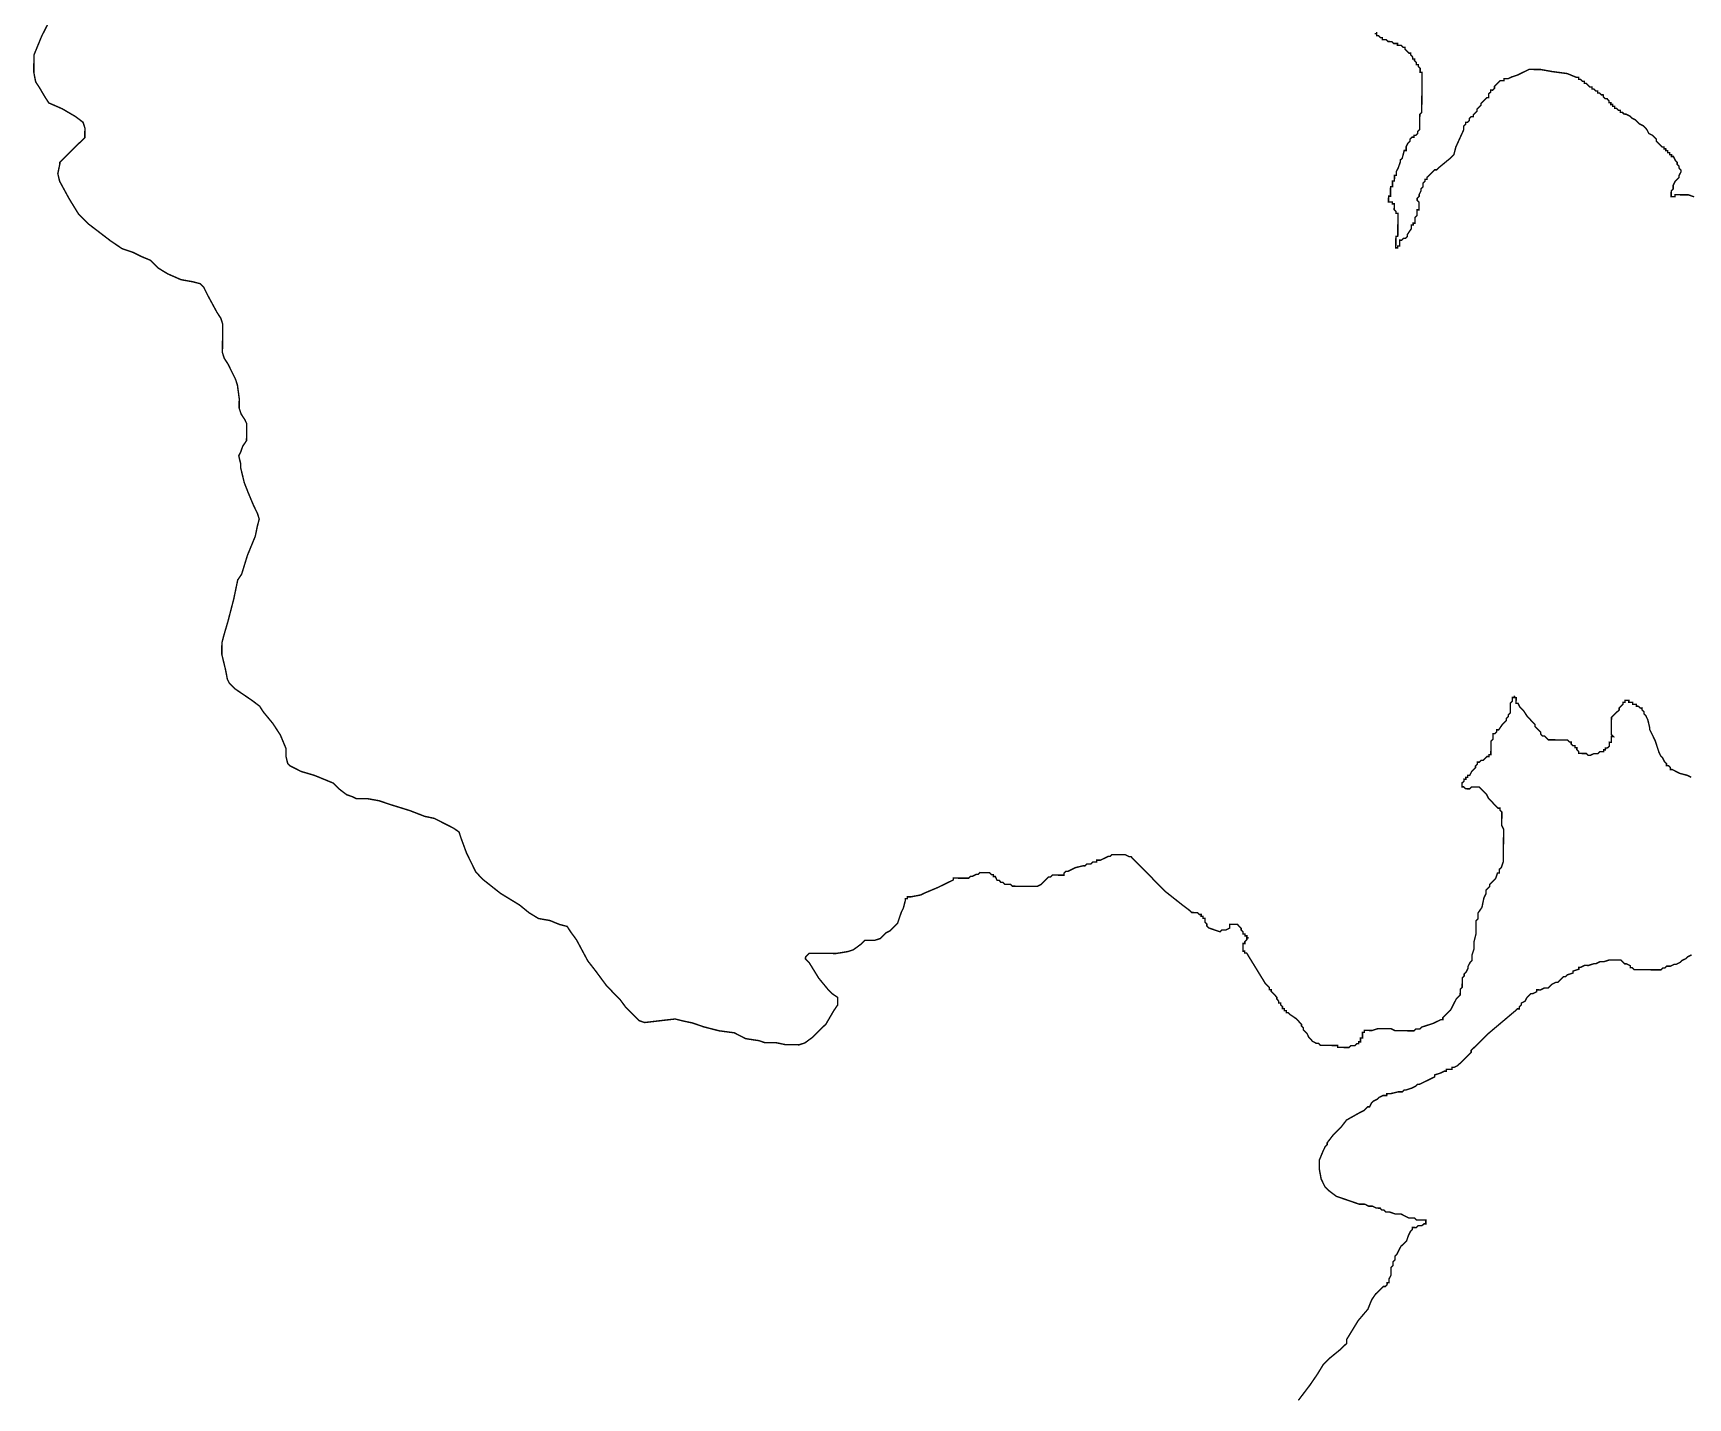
# Model space of a CAD drawing. Header units: metres. Extents: x 319816 to 366074, y 1739234 to 1838803.
# Drawn here: x 320657 to 324150, y 1832766 to 1835648 of the extents above; entities that cross this region are included whole.
import ezdxf

# ---------------------------------------------------------------- set-up
doc = ezdxf.new("R2010")
doc.units = ezdxf.units.M
doc.header["$MEASUREMENT"] = 0
doc.layers.add('HAZARDS LINE', color=1, linetype='Continuous')

msp = doc.modelspace()

# ---------------------------------------------------------------- linework, layer by layer
at = {"layer": 'HAZARDS LINE', "lineweight": 18, "const_width": 3}
for points in [[(320687.2, 1835665.4), (320674.9, 1835641.4), (320658.4, 1835601.2), (320658.3, 1835585.1), (320658.1, 1835564.9), (320662, 1835544.7), (320670, 1835532.5), (320681.9, 1835512.3), (320689.8, 1835500.1), (320718, 1835487.8), (320746, 1835471.4), (320762.1, 1835459.2), (320766, 1835447.1), (320765.9, 1835435), (320765.8, 1835426.9), (320757.7, 1835418.9), (320737.4, 1835398.9), (320725.2, 1835386.9), (320713, 1835374.9), (320713, 1835370.9), (320708.8, 1835350.8), (320712.7, 1835334.6), (320732.5, 1835298.2), (320752.4, 1835265.8), (320772.4, 1835245.4), (320788.4, 1835233.2), (320820.4, 1835208.7), (320844.5, 1835192.4), (320868.6, 1835184.2), (320884.7, 1835176), (320904.8, 1835167.7), (320920.7, 1835151.5), (320940.8, 1835139.2), (320968.9, 1835126.9), (320993.1, 1835122.6), (321009.2, 1835118.5), (321017.2, 1835110.3), (321025.1, 1835094.2), (321044.9, 1835057.7), (321052.9, 1835045.5), (321056.8, 1835033.4), (321056.6, 1835001.2), (321056.3, 1834972.9), (321060.2, 1834960.8), (321068.2, 1834948.6), (321076.1, 1834932.5), (321084.1, 1834916.3), (321088, 1834904.1), (321091.8, 1834875.9), (321091.6, 1834855.7), (321095.6, 1834843.6), (321103.5, 1834831.4), (321107.5, 1834823.3), (321107.4, 1834811.2), (321107.3, 1834803.2), (321107.2, 1834787.1), (321099, 1834775), (321094.9, 1834763), (321090.8, 1834754.9), (321094.7, 1834738.8), (321094.6, 1834730.7), (321102.4, 1834698.4), (321110.3, 1834678.2), (321122.2, 1834649.8), (321130.1, 1834633.7), (321134, 1834621.5), (321129.8, 1834605.4), (321125.7, 1834585.3), (321109.2, 1834545.1), (321096.8, 1834504.9), (321088.6, 1834492.9), (321080.2, 1834452.6), (321071.9, 1834420.5), (321067.7, 1834404.4), (321059.4, 1834376.2), (321055.2, 1834360.1), (321055.1, 1834348), (321055, 1834335.9), (321058.9, 1834319.8), (321062.8, 1834303.6), (321066.7, 1834283.4), (321070.7, 1834275.3), (321082.7, 1834263.1), (321118.7, 1834238.6), (321134.8, 1834226.4), (321142.7, 1834214.2), (321162.7, 1834189.9), (321178.6, 1834165.6), (321190.4, 1834137.2), (321190.3, 1834121.1), (321194.2, 1834105), (321198.2, 1834100.9), (321206.2, 1834096.8), (321222.3, 1834088.6), (321250.4, 1834080.3), (321270.5, 1834072.1), (321290.6, 1834063.8), (321302.6, 1834051.6), (321318.6, 1834039.4), (321330.7, 1834035.3), (321338.7, 1834031.2), (321362.9, 1834031), (321387.1, 1834026.7), (321411.2, 1834018.5), (321451.4, 1834006.1), (321483.5, 1833993.7), (321503.6, 1833989.5), (321527.7, 1833977.2), (321543.8, 1833969), (321555.8, 1833960.8), (321559.7, 1833948.7), (321571.6, 1833916.3), (321579.5, 1833900.2), (321591.4, 1833875.9), (321595.4, 1833871.8), (321607.4, 1833859.6), (321643.4, 1833831.1), (321683.5, 1833806.6), (321703.5, 1833790.3), (321723.6, 1833778), (321747.7, 1833773.8), (321767.8, 1833765.5), (321783.9, 1833761.4), (321791.9, 1833749.2), (321803.8, 1833733), (321827.7, 1833688.4), (321843.6, 1833668.1), (321867.5, 1833635.7), (321895.5, 1833607.2), (321907.5, 1833591), (321923.5, 1833574.7), (321935.5, 1833562.6), (321947.5, 1833558.4), (321979.8, 1833562.2), (322012.1, 1833565.9), (322028.2, 1833561.8), (322048.3, 1833557.6), (322072.4, 1833549.3), (322104.6, 1833541), (322136.8, 1833536.7), (322160.9, 1833524.4), (322189.1, 1833520.1), (322201.1, 1833516), (322225.3, 1833515.8), (322245.4, 1833511.6), (322261.6, 1833511.5), (322273.6, 1833511.4), (322285.8, 1833515.3), (322302, 1833527.2), (322306.1, 1833531.2), (322330.4, 1833555.2), (322346.8, 1833583.3), (322355, 1833595.3), (322355, 1833603.4), (322355.1, 1833611.5), (322343.1, 1833619.6), (322335.1, 1833627.8), (322315.1, 1833652.1), (322295.2, 1833684.5), (322287.2, 1833692.7), (322287.3, 1833696.7), (322291.3, 1833700.7), (322295.4, 1833704.7), (322311.5, 1833704.6), (322351.8, 1833704.2), (322376.1, 1833708.1), (322388.2, 1833712), (322404.4, 1833723.9), (322412.5, 1833731.9), (322420.6, 1833731.9), (322432.7, 1833731.8), (322444.8, 1833735.7), (322448.9, 1833739.7), (322457, 1833747.7), (322465.1, 1833751.7), (322473.2, 1833759.7), (322481.4, 1833767.7), (322485.5, 1833779.7), (322489.6, 1833791.8), (322493.7, 1833799.8), (322497.9, 1833815.9), (322497.9, 1833819.9), (322502, 1833819.9), (322502, 1833823.9), (322506, 1833823.9), (322510.1, 1833823.9), (322530.2, 1833827.7), (322538.3, 1833831.7), (322566.7, 1833843.6), (322599, 1833859.4), (322599.1, 1833863.4), (322603.1, 1833863.4), (322611.2, 1833863.3), (322615.2, 1833863.3), (322619.2, 1833863.3), (322623.3, 1833863.2), (322631.3, 1833863.2), (322635.4, 1833867.2), (322639.4, 1833867.1), (322647.5, 1833871.1), (322651.5, 1833871.1), (322655.6, 1833875.1), (322659.6, 1833875), (322663.7, 1833875), (322667.7, 1833875), (322675.8, 1833874.9), (322679.8, 1833870.8), (322683.8, 1833870.8), (322683.7, 1833866.8), (322687.8, 1833866.7), (322691.7, 1833858.6), (322695.8, 1833858.6), (322699.8, 1833854.5), (322703.8, 1833854.5), (322707.8, 1833850.4), (322711.8, 1833850.4), (322719.9, 1833850.3), (322723.9, 1833846.3), (322736, 1833846.2), (322752.1, 1833846), (322760.2, 1833846), (322764.2, 1833845.9), (322768.2, 1833845.9), (322772.3, 1833845.9), (322776.3, 1833845.8), (322784.4, 1833849.8), (322788.5, 1833853.8), (322792.5, 1833857.8), (322796.6, 1833861.8), (322800.6, 1833865.8), (322804.7, 1833865.8), (322808.7, 1833869.8), (322812.8, 1833869.7), (322816.8, 1833869.7), (322824.9, 1833869.6), (322828.9, 1833869.6), (322832.9, 1833869.6), (322833, 1833873.6), (322837, 1833877.6), (322841.1, 1833877.6), (322849.1, 1833881.5), (322857.2, 1833885.5), (322873.4, 1833889.4), (322877.4, 1833889.3), (322881.5, 1833893.3), (322889.6, 1833893.3), (322893.6, 1833897.3), (322901.7, 1833897.2), (322901.7, 1833901.2), (322905.7, 1833901.2), (322909.8, 1833901.2), (322917.9, 1833905.1), (322926, 1833909.1), (322930, 1833909.1), (322934.1, 1833913.1), (322938.1, 1833913), (322946.2, 1833913), (322950.2, 1833912.9), (322954.2, 1833912.9), (322958.3, 1833912.9), (322962.3, 1833912.8), (322970.3, 1833908.7), (322974.3, 1833908.7), (322978.3, 1833904.6), (323006.3, 1833876.2), (323034.3, 1833847.7), (323046.3, 1833835.5), (323082.3, 1833807), (323098.4, 1833794.8), (323102.4, 1833790.7), (323110.4, 1833790.6), (323114.4, 1833790.6), (323118.4, 1833786.5), (323122.5, 1833786.5), (323122.4, 1833782.5), (323126.5, 1833782.4), (323126.4, 1833778.4), (323130.5, 1833778.4), (323130.4, 1833774.3), (323130.4, 1833770.3), (323134.4, 1833766.2), (323134.4, 1833762.2), (323138.4, 1833758.2), (323150.4, 1833754), (323162.5, 1833749.9), (323166.5, 1833753.9), (323174.6, 1833753.8), (323182.7, 1833757.8), (323182.8, 1833765.8), (323186.8, 1833765.8), (323190.8, 1833765.8), (323194.9, 1833765.7), (323198.9, 1833765.7), (323202.9, 1833761.6), (323206.9, 1833757.6), (323206.9, 1833753.5), (323210.9, 1833749.5), (323210.8, 1833745.5), (323214.9, 1833745.4), (323214.8, 1833741.4), (323218.8, 1833741.4), (323218.8, 1833737.3), (323222.8, 1833737.3), (323218.8, 1833737.3), (323218.8, 1833733.3), (323214.7, 1833729.3), (323214.7, 1833725.3), (323210.7, 1833725.3), (323210.6, 1833721.3), (323210.6, 1833717.2), (323210.6, 1833713.2), (323210.5, 1833709.2), (323214.5, 1833709.1), (323214.5, 1833705.1), (323218.5, 1833705.1), (323258.3, 1833640.2), (323262.3, 1833636.2), (323266.3, 1833632.1), (323266.3, 1833628.1), (323270.3, 1833628), (323270.3, 1833624), (323274.3, 1833619.9), (323278.3, 1833615.9), (323282.3, 1833611.8), (323282.2, 1833607.8), (323286.2, 1833603.7), (323286.2, 1833599.7), (323290.2, 1833599.6), (323290.2, 1833595.6), (323294.2, 1833591.6), (323294.2, 1833587.5), (323298.2, 1833587.5), (323298.2, 1833583.5), (323302.2, 1833583.4), (323302.2, 1833579.4), (323306.2, 1833579.4), (323310.2, 1833575.3), (323322.2, 1833567.1), (323326.2, 1833563.1), (323330.2, 1833559), (323334.2, 1833554.9), (323334.2, 1833550.9), (323338.2, 1833546.8), (323338.1, 1833542.8), (323342.1, 1833538.7), (323346.1, 1833534.7), (323350.1, 1833526.6), (323354.1, 1833522.5), (323358.1, 1833518.4), (323366.1, 1833514.3), (323370.1, 1833514.3), (323374.1, 1833510.2), (323378.2, 1833510.2), (323386.2, 1833510.1), (323390.3, 1833510.1), (323394.3, 1833510.1), (323398.3, 1833510), (323402.4, 1833510), (323406.4, 1833510), (323410.4, 1833509.9), (323410.4, 1833505.9), (323414.4, 1833505.9), (323418.4, 1833505.8), (323422.5, 1833505.8), (323430.5, 1833505.7), (323434.6, 1833505.7), (323438.6, 1833509.7), (323446.7, 1833509.6), (323450.8, 1833513.6), (323454.8, 1833513.6), (323454.8, 1833517.6), (323458.9, 1833517.6), (323458.9, 1833521.6), (323458.9, 1833525.7), (323463, 1833525.6), (323463, 1833529.7), (323463, 1833533.7), (323463.1, 1833537.7), (323467.1, 1833537.7), (323467.1, 1833541.7), (323471.1, 1833541.7), (323475.2, 1833541.7), (323483.2, 1833541.6), (323495.4, 1833545.5), (323503.4, 1833545.5), (323507.5, 1833545.4), (323511.5, 1833545.4), (323515.5, 1833545.4), (323519.6, 1833545.3), (323523.6, 1833545.3), (323531.6, 1833541.2), (323535.6, 1833541.2), (323539.7, 1833541.1), (323543.7, 1833541.1), (323551.8, 1833541), (323555.8, 1833541), (323563.9, 1833540.9), (323571.9, 1833540.9), (323576, 1833544.9), (323584, 1833544.8), (323588.1, 1833548.8), (323612.4, 1833556.6), (323620.5, 1833560.6), (323628.6, 1833564.6), (323632.6, 1833564.5), (323632.6, 1833568.6), (323636.7, 1833572.6), (323644.8, 1833580.6), (323648.9, 1833584.6), (323657.1, 1833600.6), (323661.2, 1833608.7), (323669.3, 1833616.6), (323669.3, 1833620.7), (323669.4, 1833624.7), (323669.4, 1833628.7), (323673.5, 1833632.7), (323673.5, 1833636.8), (323673.6, 1833648.9), (323673.6, 1833652.9), (323677.7, 1833656.9), (323677.7, 1833660.9), (323681.8, 1833664.9), (323685.9, 1833673), (323685.9, 1833677), (323690, 1833685), (323694.1, 1833689), (323694.1, 1833693), (323694.2, 1833701.1), (323698.3, 1833713.2), (323698.5, 1833729.3), (323702.6, 1833745.4), (323702.7, 1833753.5), (323702.8, 1833769.6), (323702.9, 1833773.6), (323706.9, 1833777.6), (323707, 1833789.7), (323715.2, 1833801.7), (323719.4, 1833821.9), (323723.5, 1833829.9), (323723.5, 1833837.9), (323727.6, 1833841.9), (323731.7, 1833845.9), (323731.7, 1833850), (323743.9, 1833862), (323748, 1833874), (323752.1, 1833874), (323752.1, 1833878), (323752.1, 1833882.1), (323756.2, 1833886.1), (323760.3, 1833898.1), (323760.4, 1833902.1), (323760.4, 1833910.2), (323760.5, 1833918.3), (323760.6, 1833934.4), (323760.8, 1833950.5), (323760.8, 1833958.6), (323760.9, 1833962.6), (323760.9, 1833966.7), (323756.9, 1833974.7), (323757, 1833978.8), (323757.1, 1833990.9), (323757.1, 1833998.9), (323757.2, 1834003), (323753.2, 1834007), (323753.2, 1834011.1), (323749.2, 1834011.1), (323745.2, 1834015.2), (323741.2, 1834019.2), (323737.2, 1834023.3), (323733.2, 1834027.4), (323729.2, 1834031.4), (323725.2, 1834039.5), (323717.2, 1834047.6), (323713.2, 1834051.7), (323709.2, 1834055.8), (323705.2, 1834055.8), (323701.2, 1834055.8), (323697.1, 1834055.9), (323693.1, 1834055.9), (323689, 1834051.9), (323685, 1834051.9), (323681, 1834052), (323677, 1834056), (323673, 1834056.1), (323673, 1834060.1), (323673, 1834064.1), (323677.1, 1834068.1), (323677.1, 1834072.2), (323681.2, 1834072.1), (323681.2, 1834076.2), (323685.2, 1834076.1), (323685.3, 1834080.2), (323689.3, 1834080.1), (323693.4, 1834088.2), (323697.4, 1834092.2), (323701.5, 1834096.2), (323701.5, 1834100.2), (323705.6, 1834104.2), (323705.6, 1834108.2), (323709.7, 1834108.2), (323713.7, 1834112.2), (323717.8, 1834112.2), (323721.8, 1834116.2), (323725.9, 1834120.1), (323729.9, 1834120.1), (323730, 1834124.1), (323734, 1834124.1), (323734, 1834128.1), (323734.1, 1834136.2), (323734.1, 1834140.2), (323734.2, 1834144.3), (323734.2, 1834152.3), (323738.3, 1834156.3), (323738.3, 1834160.4), (323738.4, 1834164.4), (323738.4, 1834168.4), (323742.4, 1834168.4), (323746.5, 1834172.4), (323746.5, 1834176.4), (323750.6, 1834176.4), (323758.7, 1834188.4), (323766.8, 1834196.4), (323766.9, 1834200.4), (323770.9, 1834204.4), (323771, 1834208.5), (323775, 1834212.5), (323775.1, 1834216.5), (323775.1, 1834220.5), (323775.1, 1834224.6), (323775.2, 1834228.6), (323775.2, 1834232.6), (323779.3, 1834236.6), (323779.3, 1834240.7), (323779.3, 1834244.7), (323783.4, 1834244.7), (323783.4, 1834248.7), (323783.4, 1834244.7), (323787.4, 1834244.6), (323787.4, 1834240.6), (323787.3, 1834236.6), (323787.3, 1834232.5), (323791.3, 1834232.5), (323795.3, 1834224.4), (323803.3, 1834216.3), (323811.3, 1834204.1), (323823.2, 1834191.9), (323827.2, 1834187.8), (323827.2, 1834183.8), (323831.2, 1834179.7), (323835.2, 1834175.7), (323839.2, 1834171.6), (323839.2, 1834167.6), (323843.2, 1834163.5), (323847.2, 1834163.5), (323851.2, 1834159.4), (323855.2, 1834155.4), (323859.2, 1834155.3), (323863.2, 1834155.3), (323867.3, 1834155.3), (323871.3, 1834155.2), (323883.4, 1834155.1), (323887.4, 1834155.1), (323891.5, 1834155.1), (323895.5, 1834155), (323899.5, 1834151), (323903.5, 1834150.9), (323903.5, 1834146.9), (323907.5, 1834142.8), (323911.5, 1834142.8), (323911.5, 1834138.8), (323915.5, 1834138.7), (323915.5, 1834134.7), (323919.5, 1834130.6), (323919.4, 1834126.6), (323923.5, 1834126.6), (323927.5, 1834126.5), (323931.5, 1834126.5), (323935.6, 1834126.5), (323939.6, 1834122.4), (323943.6, 1834122.4), (323951.7, 1834126.3), (323955.7, 1834126.3), (323959.8, 1834126.3), (323963.8, 1834130.3), (323967.8, 1834130.2), (323971.9, 1834130.2), (323971.9, 1834134.2), (323975.9, 1834134.2), (323976, 1834138.2), (323980, 1834138.2), (323984.1, 1834142.2), (323984.1, 1834146.2), (323984.1, 1834150.3), (323988.2, 1834150.2), (323988.2, 1834154.3), (323988.2, 1834158.3), (323988.3, 1834162.3), (323992.3, 1834162.3), (323988.3, 1834166.3), (323988.4, 1834174.4), (323988.4, 1834178.4), (323988.4, 1834182.5), (323988.5, 1834186.5), (323988.5, 1834194.6), (323988.6, 1834198.6), (323988.6, 1834202.6), (323992.7, 1834206.6), (323996.7, 1834210.6), (324004.9, 1834218.6), (324004.9, 1834222.7), (324013, 1834230.6), (324013.1, 1834234.7), (324017.1, 1834234.6), (324017.1, 1834238.7), (324021.2, 1834238.6), (324025.2, 1834238.6), (324025.2, 1834234.6), (324029.2, 1834234.5), (324033.2, 1834234.5), (324033.2, 1834230.5), (324037.2, 1834230.4), (324041.2, 1834230.4), (324041.2, 1834226.4), (324045.2, 1834226.3), (324049.2, 1834222.3), (324053.3, 1834222.2), (324053.2, 1834218.2), (324057.2, 1834214.2), (324057.2, 1834210.1), (324061.2, 1834206.1), (324065.2, 1834198), (324069.1, 1834181.8), (324069, 1834177.8), (324080.9, 1834153.5), (324088.8, 1834129.2), (324092.7, 1834121.1), (324096.7, 1834117.1), (324100.7, 1834109), (324104.7, 1834104.9), (324104.7, 1834100.9), (324108.7, 1834100.8), (324112.7, 1834096.8), (324112.7, 1834092.7), (324116.7, 1834092.7), (324124.7, 1834088.6), (324132.7, 1834084.5), (324148.8, 1834080.3), (324156.9, 1834076.2)], [(324163, 1835301.9), (324151, 1835306), (324142.9, 1835306.1), (324138.9, 1835306.1), (324134.9, 1835306.1), (324130.8, 1835306.2), (324126.8, 1835306.2), (324122.8, 1835306.2), (324122.7, 1835302.2), (324118.7, 1835302.2), (324114.7, 1835302.3), (324114.7, 1835306.3), (324114.7, 1835310.3), (324114.8, 1835314.4), (324118.8, 1835318.3), (324118.9, 1835322.4), (324118.9, 1835326.4), (324123, 1835334.4), (324127.1, 1835338.4), (324131.1, 1835342.4), (324131.2, 1835346.5), (324135.3, 1835354.5), (324135.3, 1835358.5), (324131.3, 1835362.6), (324131.3, 1835366.6), (324127.3, 1835370.7), (324127.4, 1835374.7), (324123.4, 1835378.8), (324119.4, 1835386.9), (324115.4, 1835386.9), (324115.4, 1835390.9), (324111.4, 1835391), (324111.4, 1835395), (324107.4, 1835395), (324107.4, 1835399.1), (324103.4, 1835399.1), (324103.4, 1835403.1), (324099.4, 1835403.2), (324099.4, 1835407.2), (324095.4, 1835407.2), (324091.4, 1835411.3), (324087.4, 1835415.4), (324083.4, 1835419.4), (324083.4, 1835423.5), (324079.4, 1835427.5), (324075.4, 1835431.6), (324067.4, 1835435.7), (324063.4, 1835443.8), (324059.5, 1835447.9), (324055.5, 1835451.9), (324047.4, 1835456), (324039.4, 1835464.2), (324031.4, 1835468.3), (324027.4, 1835472.3), (324019.4, 1835476.4), (324015.3, 1835476.5), (324011.3, 1835480.5), (324007.3, 1835480.5), (324007.4, 1835484.6), (324003.3, 1835484.6), (323999.3, 1835488.7), (323995.3, 1835488.7), (323995.3, 1835492.7), (323991.3, 1835492.8), (323991.3, 1835496.8), (323987.3, 1835496.8), (323987.3, 1835500.9), (323983.3, 1835500.9), (323983.3, 1835504.9), (323979.3, 1835509), (323975.3, 1835509), (323971.3, 1835513.1), (323971.3, 1835517.1), (323967.3, 1835517.2), (323963.3, 1835521.2), (323959.3, 1835521.3), (323959.3, 1835525.3), (323955.3, 1835525.3), (323951.3, 1835529.4), (323947.3, 1835529.4), (323947.3, 1835533.5), (323943.3, 1835533.5), (323939.3, 1835537.6), (323935.3, 1835541.6), (323931.2, 1835541.7), (323931.3, 1835545.7), (323927.2, 1835545.7), (323923.2, 1835549.8), (323919.2, 1835549.8), (323919.2, 1835553.9), (323915.2, 1835553.9), (323895.1, 1835562.1), (323862.9, 1835566.4), (323838.8, 1835570.7), (323830.7, 1835570.7), (323814.6, 1835570.9), (323806.5, 1835566.9), (323790.3, 1835559), (323778.2, 1835555), (323770.1, 1835551.1), (323766, 1835551.1), (323762, 1835551.1), (323762, 1835547.1), (323757.9, 1835547.1), (323753.9, 1835547.2), (323749.8, 1835543.2), (323745.8, 1835539.2), (323741.7, 1835535.2), (323741.7, 1835531.1), (323737.6, 1835527.1), (323733.6, 1835527.2), (323733.6, 1835523.1), (323729.5, 1835519.2), (323729.5, 1835515.1), (323729.4, 1835511.1), (323725.4, 1835511.1), (323721.3, 1835507.1), (323717.3, 1835503.1), (323713.2, 1835499.1), (323713.2, 1835495.1), (323709.1, 1835491.1), (323705, 1835487.1), (323705, 1835483.1), (323700.9, 1835479.1), (323696.9, 1835475.1), (323696.8, 1835471), (323692.8, 1835471.1), (323688.7, 1835467.1), (323688.7, 1835463), (323684.6, 1835459), (323680.6, 1835459.1), (323680.6, 1835455), (323676.5, 1835451.1), (323676.5, 1835447), (323676.5, 1835443), (323660, 1835406.8), (323655.9, 1835390.7), (323647.7, 1835382.8), (323623.4, 1835362.8), (323619.3, 1835358.8), (323615.3, 1835358.8), (323611.2, 1835354.8), (323607.2, 1835350.8), (323603.1, 1835346.8), (323599, 1835342.8), (323599, 1835338.8), (323595, 1835338.8), (323594.9, 1835334.8), (323590.9, 1835330.8), (323590.8, 1835326.8), (323590.8, 1835322.7), (323586.7, 1835318.8), (323586.7, 1835314.7), (323582.6, 1835306.7), (323582.6, 1835302.7), (323578.5, 1835298.7), (323578.5, 1835294.6), (323582.5, 1835290.6), (323582.4, 1835286.5), (323582.4, 1835282.5), (323582.4, 1835278.5), (323582.3, 1835274.4), (323578.3, 1835274.5), (323578.3, 1835270.4), (323578.2, 1835266.4), (323578.2, 1835262.4), (323574.1, 1835258.4), (323574.1, 1835254.3), (323574.1, 1835250.3), (323574, 1835246.3), (323570, 1835246.3), (323570, 1835242.3), (323565.9, 1835242.3), (323565.9, 1835238.3), (323565.9, 1835234.3), (323557.7, 1835222.2), (323557.7, 1835218.2), (323553.6, 1835214.2), (323549.6, 1835214.2), (323545.5, 1835210.2), (323541.5, 1835210.3), (323541.5, 1835206.2), (323541.4, 1835198.2), (323537.4, 1835198.2), (323537.3, 1835194.2), (323533.3, 1835194.2), (323533.3, 1835198.2), (323533.4, 1835202.3), (323533.4, 1835206.3), (323533.4, 1835210.3), (323533.5, 1835214.4), (323533.5, 1835218.4), (323537.5, 1835218.4), (323537.6, 1835222.4), (323537.6, 1835226.4), (323537.6, 1835230.5), (323537.7, 1835238.5), (323537.7, 1835242.6), (323537.8, 1835246.6), (323537.8, 1835254.6), (323537.9, 1835258.7), (323537.9, 1835262.7), (323537.9, 1835266.7), (323533.9, 1835266.8), (323533.9, 1835270.8), (323529.9, 1835274.9), (323530, 1835278.9), (323530, 1835282.9), (323530, 1835287), (323526, 1835287), (323526, 1835291), (323522, 1835291.1), (323518, 1835291.1), (323518, 1835295.1), (323518, 1835299.2), (323518.1, 1835303.2), (323522.1, 1835303.2), (323522.1, 1835307.2), (323522.2, 1835311.2), (323522.2, 1835319.3), (323522.3, 1835323.3), (323526.3, 1835323.3), (323526.3, 1835327.3), (323526.4, 1835331.3), (323526.4, 1835335.4), (323530.4, 1835335.3), (323530.5, 1835339.4), (323530.5, 1835343.4), (323530.5, 1835347.4), (323534.6, 1835347.4), (323534.6, 1835351.4), (323534.6, 1835355.5), (323538.7, 1835363.5), (323542.9, 1835375.6), (323542.9, 1835379.6), (323547, 1835383.6), (323551.1, 1835399.7), (323555.2, 1835399.6), (323555.2, 1835407.7), (323559.3, 1835415.7), (323563.4, 1835419.7), (323563.4, 1835423.8), (323567.5, 1835427.8), (323571.5, 1835427.7), (323571.5, 1835431.8), (323575.6, 1835431.7), (323579.6, 1835435.7), (323579.7, 1835439.8), (323583.7, 1835443.8), (323583.8, 1835447.8), (323583.8, 1835451.8), (323583.8, 1835455.9), (323583.9, 1835459.9), (323583.9, 1835463.9), (323583.9, 1835467.9), (323584, 1835472), (323584, 1835476), (323588.1, 1835480), (323588.1, 1835484), (323588.1, 1835488.1), (323588.2, 1835492.1), (323588.2, 1835496.1), (323588.3, 1835504.2), (323588.3, 1835508.2), (323588.3, 1835512.3), (323588.4, 1835516.3), (323588.4, 1835524.4), (323588.5, 1835528.4), (323588.5, 1835532.4), (323588.5, 1835536.5), (323588.6, 1835540.5), (323588.6, 1835544.5), (323588.6, 1835548.5), (323588.7, 1835552.6), (323588.7, 1835556.6), (323588.7, 1835560.6), (323588.8, 1835564.7), (323584.7, 1835564.7), (323584.8, 1835568.7), (323584.8, 1835572.8), (323580.8, 1835576.8), (323580.9, 1835580.9), (323576.8, 1835580.9), (323576.9, 1835584.9), (323572.9, 1835589), (323572.9, 1835593), (323568.9, 1835593.1), (323568.9, 1835597.1), (323564.9, 1835601.2), (323564.9, 1835605.2), (323560.9, 1835605.2), (323556.9, 1835609.3), (323552.9, 1835613.4), (323552.9, 1835617.4), (323548.9, 1835617.4), (323544.9, 1835621.5), (323540.9, 1835621.5), (323536.8, 1835621.5), (323536.9, 1835625.6), (323532.9, 1835625.6), (323528.8, 1835625.6), (323524.8, 1835629.7), (323520.8, 1835629.7), (323516.8, 1835629.8), (323512.8, 1835633.8), (323508.7, 1835633.9), (323504.7, 1835633.9), (323504.7, 1835637.9), (323500.7, 1835638), (323496.7, 1835642), (323492.7, 1835642.1), (323492.7, 1835646.1), (323488.7, 1835646.1), (323492.7, 1835646.1), (323492.7, 1835650.1)], [(324157.8, 1833701.3), (324149.7, 1833697.3), (324145.6, 1833693.3), (324137.5, 1833689.4), (324133.5, 1833685.4), (324125.4, 1833681.4), (324121.3, 1833681.4), (324113.2, 1833677.5), (324105.2, 1833677.5), (324101.1, 1833673.5), (324097.1, 1833673.6), (324093, 1833669.6), (324080.9, 1833669.7), (324068.8, 1833669.8), (324064.8, 1833669.8), (324052.7, 1833669.9), (324044.6, 1833670), (324040.6, 1833670), (324036.6, 1833670), (324032.6, 1833674.1), (324028.5, 1833674.1), (324028.6, 1833678.2), (324020.6, 1833682.3), (324016.5, 1833682.3), (324012.5, 1833686.4), (324008.5, 1833690.4), (324004.5, 1833690.5), (324000.5, 1833690.5), (323996.4, 1833690.5), (323992.4, 1833690.6), (323988.4, 1833690.6), (323984.3, 1833690.6), (323972.2, 1833686.7), (323968.2, 1833686.7), (323964.2, 1833686.8), (323956.1, 1833682.8), (323952, 1833682.8), (323939.9, 1833678.9), (323931.8, 1833679), (323923.7, 1833675), (323919.7, 1833675), (323919.7, 1833671), (323907.6, 1833667.1), (323907.5, 1833663), (323895.4, 1833659.1), (323891.3, 1833655.1), (323887.3, 1833655.1), (323879.2, 1833647.2), (323875.1, 1833643.2), (323871.1, 1833643.2), (323863, 1833639.2), (323858.9, 1833635.2), (323854.9, 1833631.2), (323850.8, 1833631.3), (323846.8, 1833631.3), (323838.7, 1833627.3), (323834.7, 1833627.4), (323830.6, 1833627.4), (323830.6, 1833623.4), (323822.5, 1833619.4), (323818.5, 1833619.4), (323814.4, 1833615.4), (323810.3, 1833611.4), (323806.2, 1833603.4), (323798.2, 1833599.4), (323798.1, 1833595.4), (323794.1, 1833591.4), (323794, 1833587.4), (323790, 1833587.4), (323785.9, 1833583.4), (323729.1, 1833535.5), (323725, 1833531.5), (323721, 1833527.5), (323712.8, 1833519.5), (323704.7, 1833511.5), (323700.6, 1833507.5), (323692.5, 1833499.5), (323692.5, 1833495.5), (323688.4, 1833491.5), (323680.3, 1833483.5), (323676.2, 1833479.5), (323672.2, 1833475.5), (323668.1, 1833471.5), (323664, 1833467.5), (323655.9, 1833463.6), (323651.9, 1833463.6), (323651.9, 1833459.6), (323639.8, 1833459.7), (323639.7, 1833455.6), (323635.7, 1833455.7), (323627.6, 1833451.7), (323615.5, 1833447.8), (323615.5, 1833443.7), (323607.4, 1833439.8), (323591.2, 1833431.8), (323583.1, 1833427.9), (323579, 1833427.9), (323575, 1833423.9), (323566.9, 1833419.9), (323554.8, 1833416), (323550.7, 1833416), (323546.7, 1833412), (323538.6, 1833412.1), (323522.4, 1833408.2), (323514.4, 1833408.3), (323514.3, 1833404.3), (323510.3, 1833404.3), (323506.3, 1833404.3), (323498.2, 1833400.4), (323494.1, 1833396.4), (323486, 1833392.4), (323482, 1833388.4), (323477.9, 1833380.4), (323473.8, 1833380.4), (323469.8, 1833376.4), (323465.7, 1833372.4), (323457.6, 1833368.4), (323429.3, 1833352.5), (323417, 1833336.5), (323400.8, 1833320.5), (323388.5, 1833304.5), (323388.5, 1833300.5), (323384.4, 1833296.5), (323380.4, 1833288.4), (323372.1, 1833268.4), (323372.1, 1833260.3), (323372, 1833248.2), (323375.8, 1833228), (323383.7, 1833211.8), (323391.7, 1833203.7), (323407.8, 1833191.5), (323443.9, 1833179.1), (323456, 1833174.9), (323460, 1833174.9), (323464.1, 1833174.9), (323468.1, 1833174.8), (323476.1, 1833170.7), (323484.2, 1833170.7), (323492.2, 1833166.6), (323500.3, 1833166.5), (323504.3, 1833162.4), (323508.3, 1833162.4), (323512.3, 1833158.3), (323520.4, 1833158.3), (323532.4, 1833154.1), (323544.5, 1833154), (323552.5, 1833149.9), (323560.6, 1833145.8), (323568.6, 1833145.8), (323572.7, 1833145.7), (323576.7, 1833141.7), (323584.7, 1833141.6), (323588.7, 1833141.6), (323592.8, 1833141.5), (323596.8, 1833141.5), (323596.8, 1833137.5), (323596.7, 1833133.4), (323592.7, 1833133.5), (323588.6, 1833129.5), (323584.6, 1833129.5), (323580.6, 1833129.5), (323576.5, 1833125.5), (323572.5, 1833125.6), (323568.5, 1833125.6), (323568.4, 1833121.6), (323564.4, 1833117.6), (323560.3, 1833109.6), (323556.1, 1833097.5), (323543.9, 1833085.5), (323539.8, 1833077.5), (323535.7, 1833069.4), (323531.7, 1833065.4), (323531.6, 1833061.4), (323531.6, 1833057.4), (323527.5, 1833053.4), (323527.5, 1833049.3), (323527.5, 1833045.3), (323523.4, 1833041.3), (323523.4, 1833037.3), (323523.3, 1833033.3), (323523.3, 1833025.2), (323519.2, 1833017.2), (323519.1, 1833013.1), (323519.1, 1833009.1), (323515.1, 1833009.1), (323515, 1833005.1), (323511, 1833001.1), (323507, 1833001.1), (323498.8, 1832993.1), (323490.7, 1832985.1), (323482.5, 1832973.1), (323474.3, 1832953), (323453.9, 1832929), (323429.4, 1832888.9), (323429.4, 1832880.8), (323417.2, 1832868.8), (323392.8, 1832848.9), (323380.6, 1832836.9), (323368.4, 1832816.8), (323352, 1832792.8), (323327.6, 1832760.7)]]:
    msp.add_lwpolyline(points, dxfattribs=at)

doc.saveas('drawing.dxf')
